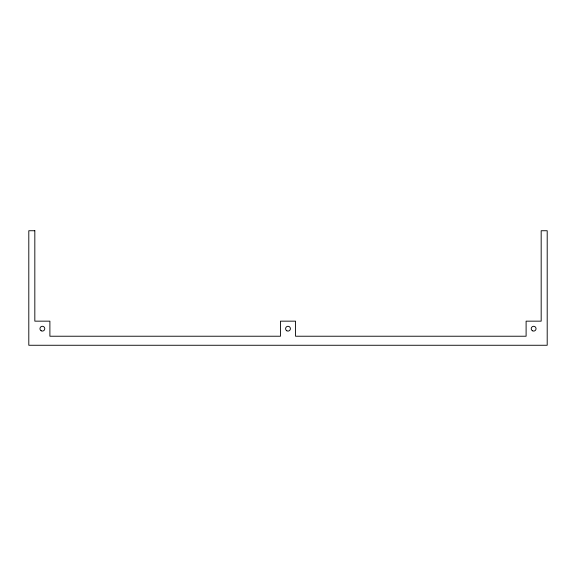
<?xml version="1.0" encoding="UTF-8"?>
<svg xmlns="http://www.w3.org/2000/svg" width="576" height="576" viewBox="0 0 576 576"><rect width="100%" height="100%" fill="white"/><g stroke="black" fill="none" stroke-linecap="round" stroke-linejoin="round"><path stroke-width="0.86" d="M34.826 230.738L28.8 230.738L28.8 345.262L547.2 345.262L547.2 230.738L541.174 230.738L541.174 321.156L526.104 321.156L526.104 336.226L295.538 336.226L295.538 321.156L280.462 321.156L280.462 336.226L49.896 336.226L49.896 321.156L34.826 321.156L34.826 230.738M41.155 330.775A2.412 2.412 0 0 0 44.777 328.687A2.412 2.412 0 0 0 41.155 326.599A2.412 2.412 0 0 0 41.155 330.775M286.798 330.775A2.412 2.412 0 0 0 290.412 328.687A2.412 2.412 0 0 0 286.798 326.599A2.412 2.412 0 0 0 286.798 330.775M532.433 330.775A2.412 2.412 0 0 0 536.047 328.687A2.412 2.412 0 0 0 532.433 326.599A2.412 2.412 0 0 0 532.433 330.775"/></g></svg>
